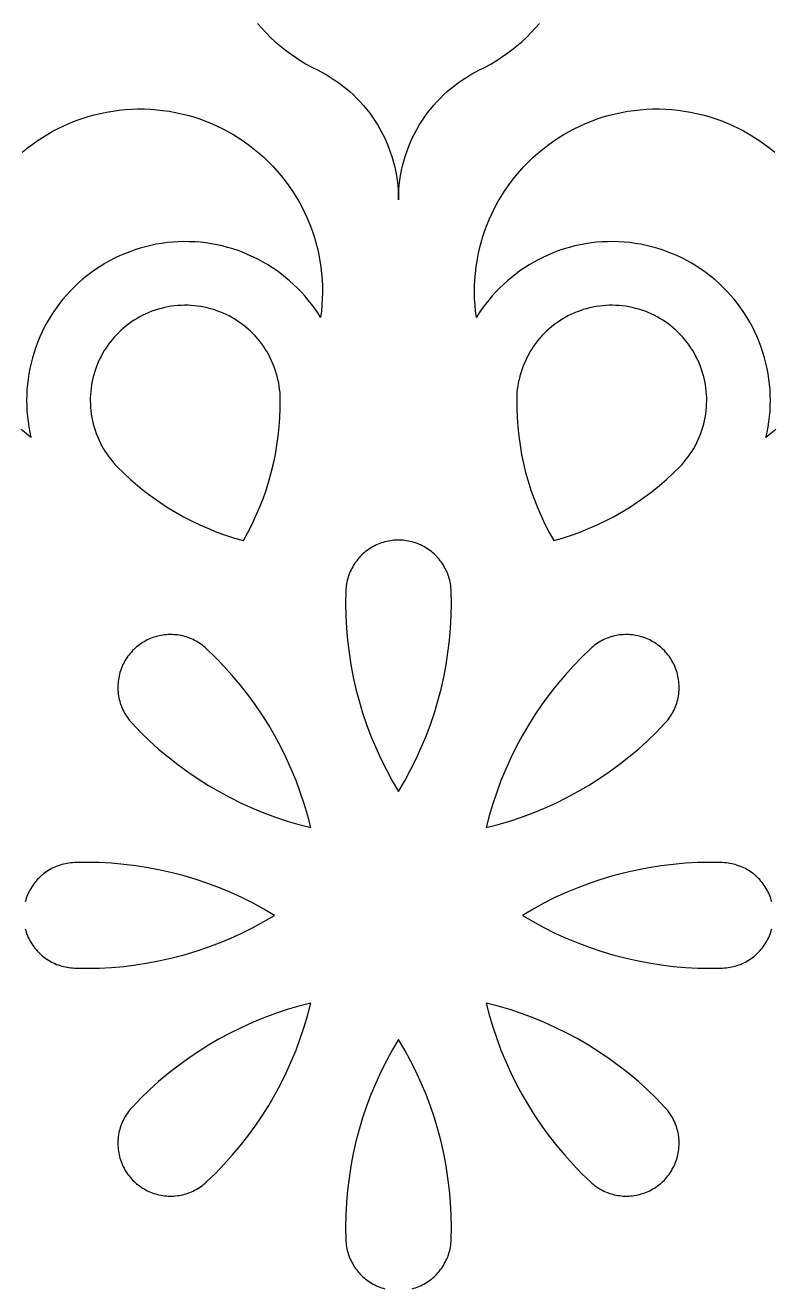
# Model space of a CAD drawing. Header units: millimetres. Extents: x -808 to 145, y 470 to 1424.
# Drawn here: x -413.2 to -249.9, y 865.2 to 1141.4 of the extents above; entities that cross this region are included whole.
import ezdxf

# ---------------------------------------------------------------- set-up
doc = ezdxf.new("R2010")
doc.units = ezdxf.units.MM
doc.layers.add('Layer 05', color=12, linetype='Continuous', true_color=0xde0000)

msp = doc.modelspace()

# ---------------------------------------------------------------- linework, layer by layer
at = {"layer": 'Layer 05'}
for points in [[(-362.38, 1141.81), (-361.46, 1140.76), (-360.51, 1139.75), (-359.52, 1138.77), (-358.5, 1137.82), (-357.44, 1136.92), (-356.36, 1136.04), (-355.24, 1135.21), (-354.1, 1134.41), (-352.93, 1133.66), (-351.74, 1132.94), (-350.52, 1132.27), (-349.28, 1131.64)], [(-313.81, 1131.64), (-312.57, 1132.27), (-311.35, 1132.94), (-310.16, 1133.66), (-308.99, 1134.41), (-307.85, 1135.21), (-306.73, 1136.04), (-305.65, 1136.92), (-304.6, 1137.82), (-303.57, 1138.77), (-302.58, 1139.75), (-301.63, 1140.76), (-300.71, 1141.81)], [(-349.28, 1131.64), (-348.33, 1131.15), (-347.39, 1130.64), (-346.47, 1130.09), (-345.58, 1129.51), (-344.7, 1128.9), (-343.84, 1128.27), (-343, 1127.6), (-342.19, 1126.9), (-341.4, 1126.18), (-340.64, 1125.43), (-339.9, 1124.66), (-339.19, 1123.86), (-338.51, 1123.04), (-337.85, 1122.2), (-337.23, 1121.33), (-336.63, 1120.45), (-336.06, 1119.54), (-335.53, 1118.62), (-335.03, 1117.67), (-334.55, 1116.71), (-334.11, 1115.74), (-333.71, 1114.75), (-333.34, 1113.75), (-333, 1112.74), (-332.7, 1111.71), (-332.43, 1110.68), (-332.19, 1109.63), (-332, 1108.58), (-331.83, 1107.53), (-331.71, 1106.47), (-331.62, 1105.4), (-331.56, 1104.34), (-331.55, 1103.27)], [(-331.55, 1103.27), (-331.53, 1104.34), (-331.47, 1105.4), (-331.38, 1106.47), (-331.26, 1107.53), (-331.09, 1108.58), (-330.9, 1109.63), (-330.66, 1110.68), (-330.4, 1111.71), (-330.09, 1112.74), (-329.75, 1113.75), (-329.38, 1114.75), (-328.98, 1115.74), (-328.54, 1116.71), (-328.07, 1117.67), (-327.56, 1118.62), (-327.03, 1119.54), (-326.46, 1120.45), (-325.86, 1121.33), (-325.24, 1122.2), (-324.58, 1123.04), (-323.9, 1123.86), (-323.19, 1124.66), (-322.45, 1125.43), (-321.69, 1126.18), (-320.9, 1126.9), (-320.09, 1127.6), (-319.25, 1128.27), (-318.39, 1128.9), (-317.52, 1129.51), (-316.62, 1130.09), (-315.7, 1130.64), (-314.77, 1131.15), (-313.81, 1131.64)], [(-403.31, 1120.08), (-402.03, 1120.58), (-400.73, 1121.05), (-399.41, 1121.46), (-398.09, 1121.83), (-396.75, 1122.15), (-395.4, 1122.43), (-394.04, 1122.66), (-392.68, 1122.85), (-391.31, 1122.98), (-389.93, 1123.07), (-388.55, 1123.11), (-387.18, 1123.11), (-385.8, 1123.05), (-384.43, 1122.95), (-383.06, 1122.8), (-381.7, 1122.61), (-380.34, 1122.36), (-378.99, 1122.07), (-377.66, 1121.74), (-376.33, 1121.36), (-375.02, 1120.93), (-373.73, 1120.46), (-372.45, 1119.94), (-371.2, 1119.38), (-369.96, 1118.78), (-368.74, 1118.13), (-367.55, 1117.44), (-366.38, 1116.71), (-365.24, 1115.94), (-364.12, 1115.14), (-363.03, 1114.29), (-361.97, 1113.41), (-360.95, 1112.49), (-359.95, 1111.54), (-358.99, 1110.55), (-358.07, 1109.53), (-357.18, 1108.48), (-356.32, 1107.4), (-355.51, 1106.29), (-354.73, 1105.15), (-354, 1103.99), (-353.3, 1102.8), (-352.65, 1101.59), (-352.03, 1100.35), (-351.46, 1099.1), (-350.94, 1097.83), (-350.46, 1096.54), (-350.02, 1095.23), (-349.63, 1093.91), (-349.28, 1092.58), (-348.98, 1091.23), (-348.73, 1089.88), (-348.52, 1088.52), (-348.37, 1087.15), (-348.25, 1085.77), (-348.19, 1084.4), (-348.17, 1083.02), (-348.21, 1081.64), (-348.28, 1080.27), (-348.41, 1078.9), (-348.58, 1077.53)], [(-314.51, 1077.53), (-314.68, 1078.9), (-314.81, 1080.27), (-314.89, 1081.64), (-314.92, 1083.02), (-314.9, 1084.4), (-314.84, 1085.77), (-314.73, 1087.15), (-314.57, 1088.52), (-314.36, 1089.88), (-314.11, 1091.23), (-313.81, 1092.58), (-313.46, 1093.91), (-313.07, 1095.23), (-312.64, 1096.54), (-312.15, 1097.83), (-311.63, 1099.1), (-311.06, 1100.35), (-310.45, 1101.59), (-309.79, 1102.8), (-309.1, 1103.99), (-308.36, 1105.15), (-307.58, 1106.29), (-306.77, 1107.4), (-305.91, 1108.48), (-305.02, 1109.53), (-304.1, 1110.55), (-303.14, 1111.54), (-302.14, 1112.49), (-301.12, 1113.41), (-300.06, 1114.29), (-298.97, 1115.14), (-297.86, 1115.94), (-296.71, 1116.71), (-295.54, 1117.44), (-294.35, 1118.13), (-293.13, 1118.78), (-291.9, 1119.38), (-290.64, 1119.94), (-289.36, 1120.46), (-288.07, 1120.93), (-286.76, 1121.36), (-285.43, 1121.74), (-284.1, 1122.07), (-282.75, 1122.36), (-281.4, 1122.61), (-280.03, 1122.8), (-278.66, 1122.95), (-277.29, 1123.05), (-275.91, 1123.11), (-274.54, 1123.11), (-273.16, 1123.07), (-271.79, 1122.98), (-270.41, 1122.85), (-269.05, 1122.66), (-267.69, 1122.43), (-266.34, 1122.15), (-265, 1121.83), (-263.68, 1121.46), (-262.36, 1121.05), (-261.07, 1120.58), (-259.78, 1120.08)], [(-413.84, 1113.65), (-412.78, 1114.52), (-411.68, 1115.35), (-410.56, 1116.15), (-409.41, 1116.91), (-408.24, 1117.63), (-407.04, 1118.3), (-405.81, 1118.94), (-404.57, 1119.53), (-403.31, 1120.08)], [(-259.78, 1120.08), (-258.52, 1119.53), (-257.28, 1118.94), (-256.06, 1118.3), (-254.86, 1117.63), (-253.68, 1116.91), (-252.53, 1116.15), (-251.41, 1115.35), (-250.31, 1114.52), (-249.25, 1113.65)], [(-359.08, 1088.38), (-360.1, 1089.03), (-361.14, 1089.64), (-362.2, 1090.22), (-363.29, 1090.75), (-364.39, 1091.25), (-365.5, 1091.71), (-366.64, 1092.14), (-367.78, 1092.52), (-368.94, 1092.86), (-370.11, 1093.16), (-371.3, 1093.42), (-372.48, 1093.64), (-373.68, 1093.82), (-374.88, 1093.96), (-376.09, 1094.05), (-377.3, 1094.1), (-378.5, 1094.11), (-379.71, 1094.08), (-380.92, 1094), (-382.12, 1093.89), (-383.32, 1093.73), (-384.51, 1093.53), (-385.7, 1093.29), (-386.87, 1093.01), (-388.04, 1092.68), (-389.19, 1092.32), (-390.33, 1091.91), (-391.46, 1091.47)], [(-271.63, 1091.47), (-272.76, 1091.91), (-273.9, 1092.32), (-275.05, 1092.68), (-276.22, 1093.01), (-277.39, 1093.29), (-278.58, 1093.53), (-279.77, 1093.73), (-280.97, 1093.89), (-282.17, 1094), (-283.38, 1094.08), (-284.59, 1094.11), (-285.8, 1094.1), (-287, 1094.05), (-288.21, 1093.96), (-289.41, 1093.82), (-290.61, 1093.64), (-291.8, 1093.42), (-292.98, 1093.16), (-294.15, 1092.86), (-295.31, 1092.52), (-296.45, 1092.14), (-297.59, 1091.71), (-298.7, 1091.25), (-299.81, 1090.75), (-300.89, 1090.22), (-301.95, 1089.64), (-302.99, 1089.03), (-304.02, 1088.38)], [(-391.46, 1091.47), (-392.57, 1090.99), (-393.66, 1090.47), (-394.73, 1089.91), (-395.78, 1089.32), (-396.81, 1088.68), (-397.82, 1088.02), (-398.81, 1087.32), (-399.77, 1086.58), (-400.7, 1085.81), (-401.6, 1085.01), (-402.48, 1084.18), (-403.33, 1083.32), (-404.15, 1082.43), (-404.93, 1081.51), (-405.69, 1080.56), (-406.41, 1079.59), (-407.09, 1078.6), (-407.74, 1077.58), (-408.36, 1076.54), (-408.94, 1075.47), (-409.48, 1074.39), (-409.98, 1073.29), (-410.44, 1072.18), (-410.87, 1071.04), (-411.26, 1069.9), (-411.6, 1068.74), (-411.9, 1067.57), (-412.17, 1066.39)], [(-250.92, 1066.39), (-251.19, 1067.57), (-251.49, 1068.74), (-251.84, 1069.9), (-252.22, 1071.04), (-252.65, 1072.18), (-253.11, 1073.29), (-253.61, 1074.39), (-254.15, 1075.47), (-254.73, 1076.54), (-255.35, 1077.58), (-256, 1078.6), (-256.68, 1079.59), (-257.4, 1080.56), (-258.16, 1081.51), (-258.94, 1082.43), (-259.76, 1083.32), (-260.61, 1084.18), (-261.49, 1085.01), (-262.39, 1085.81), (-263.33, 1086.58), (-264.29, 1087.32), (-265.27, 1088.02), (-266.28, 1088.68), (-267.31, 1089.32), (-268.36, 1089.91), (-269.43, 1090.47), (-270.53, 1090.99), (-271.63, 1091.47)], [(-348.58, 1077.53), (-349.21, 1078.52), (-349.87, 1079.48), (-350.57, 1080.43), (-351.29, 1081.35), (-352.05, 1082.24), (-352.83, 1083.11), (-353.64, 1083.95), (-354.49, 1084.76), (-355.35, 1085.55), (-356.25, 1086.3), (-357.17, 1087.03), (-358.11, 1087.72), (-359.08, 1088.38)], [(-304.02, 1088.38), (-304.98, 1087.72), (-305.92, 1087.03), (-306.84, 1086.3), (-307.74, 1085.55), (-308.61, 1084.76), (-309.45, 1083.95), (-310.26, 1083.11), (-311.05, 1082.24), (-311.8, 1081.35), (-312.53, 1080.43), (-313.22, 1079.48), (-313.88, 1078.52), (-314.51, 1077.53)], [(-357.4, 1059.67), (-357.42, 1060.39), (-357.46, 1061.11), (-357.54, 1061.83), (-357.63, 1062.55), (-357.75, 1063.26), (-357.9, 1063.97), (-358.07, 1064.68), (-358.27, 1065.37), (-358.49, 1066.06), (-358.73, 1066.75), (-359, 1067.42), (-359.29, 1068.08), (-359.6, 1068.74), (-359.94, 1069.38), (-360.3, 1070.01), (-360.68, 1070.62), (-361.08, 1071.23), (-361.5, 1071.81), (-361.94, 1072.39), (-362.4, 1072.95), (-362.88, 1073.49), (-363.38, 1074.01), (-363.9, 1074.52), (-364.44, 1075.01), (-364.99, 1075.48), (-365.56, 1075.93), (-366.14, 1076.36), (-366.74, 1076.76), (-367.35, 1077.15), (-367.97, 1077.52), (-368.61, 1077.86), (-369.26, 1078.19), (-369.92, 1078.49), (-370.59, 1078.76), (-371.27, 1079.01), (-371.95, 1079.24), (-372.65, 1079.45), (-373.35, 1079.63), (-374.06, 1079.78), (-374.77, 1079.92), (-375.48, 1080.02), (-376.2, 1080.1), (-376.93, 1080.16), (-377.65, 1080.19), (-378.37, 1080.2), (-379.1, 1080.18), (-379.82, 1080.13), (-380.54, 1080.06), (-381.26, 1079.97), (-381.97, 1079.85), (-382.68, 1079.7), (-383.39, 1079.53), (-384.08, 1079.34), (-384.78, 1079.12), (-385.46, 1078.88), (-386.13, 1078.62)], [(-276.96, 1078.62), (-277.63, 1078.88), (-278.32, 1079.12), (-279.01, 1079.34), (-279.7, 1079.53), (-280.41, 1079.7), (-281.12, 1079.85), (-281.83, 1079.97), (-282.55, 1080.06), (-283.27, 1080.13), (-283.99, 1080.18), (-284.72, 1080.2), (-285.44, 1080.19), (-286.17, 1080.16), (-286.89, 1080.1), (-287.61, 1080.02), (-288.32, 1079.92), (-289.04, 1079.78), (-289.74, 1079.63), (-290.44, 1079.45), (-291.14, 1079.24), (-291.83, 1079.01), (-292.5, 1078.76), (-293.17, 1078.49), (-293.83, 1078.19), (-294.48, 1077.86), (-295.12, 1077.52), (-295.74, 1077.15), (-296.36, 1076.76), (-296.95, 1076.36), (-297.54, 1075.93), (-298.1, 1075.48), (-298.65, 1075.01), (-299.19, 1074.52), (-299.71, 1074.01), (-300.21, 1073.49), (-300.69, 1072.95), (-301.15, 1072.39), (-301.59, 1071.81), (-302.01, 1071.23), (-302.42, 1070.62), (-302.8, 1070.01), (-303.15, 1069.38), (-303.49, 1068.74), (-303.8, 1068.08), (-304.09, 1067.42), (-304.36, 1066.75), (-304.6, 1066.06), (-304.82, 1065.37), (-305.02, 1064.68), (-305.19, 1063.97), (-305.34, 1063.26), (-305.46, 1062.55), (-305.56, 1061.83), (-305.63, 1061.11), (-305.67, 1060.39), (-305.7, 1059.67)], [(-386.13, 1078.62), (-386.8, 1078.33), (-387.45, 1078.01), (-388.09, 1077.68), (-388.72, 1077.32), (-389.34, 1076.95), (-389.94, 1076.55), (-390.53, 1076.13), (-391.11, 1075.69), (-391.67, 1075.23), (-392.21, 1074.75), (-392.74, 1074.25), (-393.24, 1073.73), (-393.73, 1073.2), (-394.2, 1072.65), (-394.66, 1072.08), (-395.09, 1071.5), (-395.5, 1070.9), (-395.89, 1070.29), (-396.26, 1069.67), (-396.6, 1069.03), (-396.93, 1068.39), (-397.23, 1067.73), (-397.51, 1067.06), (-397.76, 1066.38), (-397.99, 1065.69), (-398.2, 1065), (-398.38, 1064.3), (-398.54, 1063.59), (-398.67, 1062.88), (-398.78, 1062.16), (-398.86, 1061.44), (-398.92, 1060.72), (-398.95, 1060), (-398.96, 1059.28), (-398.94, 1058.55), (-398.9, 1057.83), (-398.83, 1057.11), (-398.74, 1056.39), (-398.62, 1055.67), (-398.48, 1054.96), (-398.31, 1054.26), (-398.12, 1053.56), (-397.91, 1052.87), (-397.67, 1052.19), (-397.4, 1051.51), (-397.11, 1050.85), (-396.8, 1050.19), (-396.47, 1049.55), (-396.12, 1048.92), (-395.74, 1048.3), (-395.34, 1047.69), (-394.92, 1047.1), (-394.49, 1046.53), (-394.03, 1045.97), (-393.55, 1045.42), (-393.05, 1044.9)], [(-270.04, 1044.9), (-269.54, 1045.42), (-269.06, 1045.97), (-268.61, 1046.53), (-268.17, 1047.1), (-267.75, 1047.69), (-267.35, 1048.3), (-266.97, 1048.92), (-266.62, 1049.55), (-266.29, 1050.19), (-265.98, 1050.85), (-265.69, 1051.51), (-265.43, 1052.19), (-265.19, 1052.87), (-264.97, 1053.56), (-264.78, 1054.26), (-264.61, 1054.96), (-264.47, 1055.67), (-264.35, 1056.39), (-264.26, 1057.11), (-264.19, 1057.83), (-264.15, 1058.55), (-264.13, 1059.28), (-264.14, 1060), (-264.17, 1060.72), (-264.23, 1061.44), (-264.31, 1062.16), (-264.42, 1062.88), (-264.55, 1063.59), (-264.71, 1064.3), (-264.89, 1065), (-265.1, 1065.69), (-265.33, 1066.38), (-265.59, 1067.06), (-265.86, 1067.73), (-266.17, 1068.39), (-266.49, 1069.03), (-266.84, 1069.67), (-267.2, 1070.29), (-267.59, 1070.9), (-268, 1071.5), (-268.44, 1072.08), (-268.89, 1072.65), (-269.36, 1073.2), (-269.85, 1073.73), (-270.36, 1074.25), (-270.88, 1074.75), (-271.42, 1075.23), (-271.98, 1075.69), (-272.56, 1076.13), (-273.15, 1076.55), (-273.75, 1076.95), (-274.37, 1077.32), (-275, 1077.68), (-275.64, 1078.01), (-276.3, 1078.33), (-276.96, 1078.62)], [(-412.17, 1066.39), (-412.38, 1065.24), (-412.56, 1064.08), (-412.7, 1062.92), (-412.8, 1061.75), (-412.86, 1060.59), (-412.88, 1059.42), (-412.86, 1058.25), (-412.8, 1057.08), (-412.7, 1055.91), (-412.56, 1054.75), (-412.39, 1053.59), (-412.17, 1052.44), (-411.92, 1051.3)], [(-251.18, 1051.3), (-250.92, 1052.44), (-250.71, 1053.59), (-250.53, 1054.75), (-250.39, 1055.91), (-250.29, 1057.08), (-250.23, 1058.25), (-250.21, 1059.42), (-250.23, 1060.59), (-250.29, 1061.75), (-250.39, 1062.92), (-250.53, 1064.08), (-250.71, 1065.24), (-250.92, 1066.39)], [(-365.48, 1028.76), (-364.5, 1030.53), (-363.58, 1032.33), (-362.72, 1034.15), (-361.92, 1036.01), (-361.18, 1037.89), (-360.51, 1039.8), (-359.9, 1041.72), (-359.36, 1043.67), (-358.88, 1045.63), (-358.46, 1047.61), (-358.12, 1049.6), (-357.84, 1051.6), (-357.63, 1053.61), (-357.48, 1055.63), (-357.4, 1057.65), (-357.4, 1059.67)], [(-305.7, 1059.67), (-305.69, 1057.65), (-305.61, 1055.63), (-305.46, 1053.61), (-305.25, 1051.6), (-304.97, 1049.6), (-304.63, 1047.61), (-304.22, 1045.63), (-303.74, 1043.67), (-303.19, 1041.72), (-302.58, 1039.8), (-301.91, 1037.89), (-301.17, 1036.01), (-300.37, 1034.15), (-299.51, 1032.33), (-298.59, 1030.53), (-297.61, 1028.76)], [(-411.92, 1051.3), (-413, 1052.14), (-414.06, 1053.02)], [(-249.03, 1053.02), (-250.09, 1052.14), (-251.18, 1051.3)], [(-393.05, 1044.9), (-391.62, 1043.47), (-390.13, 1042.1), (-388.61, 1040.78), (-387.04, 1039.51), (-385.42, 1038.29), (-383.77, 1037.13), (-382.08, 1036.02), (-380.35, 1034.97), (-378.59, 1033.98), (-376.8, 1033.05), (-374.98, 1032.18), (-373.13, 1031.37), (-371.25, 1030.62), (-369.35, 1029.94), (-367.42, 1029.32), (-365.48, 1028.76)], [(-297.61, 1028.76), (-295.67, 1029.32), (-293.74, 1029.94), (-291.84, 1030.62), (-289.97, 1031.37), (-288.11, 1032.18), (-286.29, 1033.05), (-284.5, 1033.98), (-282.74, 1034.97), (-281.01, 1036.02), (-279.32, 1037.13), (-277.67, 1038.29), (-276.06, 1039.51), (-274.48, 1040.78), (-272.96, 1042.1), (-271.47, 1043.47), (-270.04, 1044.9)], [(-320.02, 1017.73), (-320.04, 1018.13), (-320.08, 1018.52), (-320.13, 1018.92), (-320.19, 1019.31), (-320.26, 1019.7), (-320.35, 1020.09), (-320.45, 1020.47), (-320.57, 1020.86), (-320.7, 1021.23), (-320.84, 1021.6), (-320.99, 1021.97), (-321.16, 1022.33), (-321.34, 1022.69), (-321.53, 1023.04), (-321.73, 1023.38), (-321.94, 1023.72), (-322.17, 1024.04), (-322.41, 1024.36), (-322.66, 1024.68), (-322.91, 1024.98), (-323.18, 1025.27), (-323.46, 1025.56), (-323.75, 1025.83), (-324.05, 1026.09), (-324.36, 1026.35), (-324.67, 1026.59), (-325, 1026.82), (-325.33, 1027.04), (-325.67, 1027.25), (-326.01, 1027.45), (-326.36, 1027.63), (-326.72, 1027.81), (-327.09, 1027.97), (-327.46, 1028.11), (-327.83, 1028.25), (-328.21, 1028.37), (-328.59, 1028.48), (-328.98, 1028.57), (-329.37, 1028.66), (-329.76, 1028.72), (-330.16, 1028.78), (-330.55, 1028.82), (-330.95, 1028.85), (-331.35, 1028.86), (-331.74, 1028.86), (-332.14, 1028.85), (-332.54, 1028.82), (-332.94, 1028.78), (-333.33, 1028.72), (-333.72, 1028.66), (-334.11, 1028.57), (-334.5, 1028.48), (-334.88, 1028.37), (-335.26, 1028.25), (-335.63, 1028.11), (-336, 1027.97), (-336.37, 1027.81), (-336.73, 1027.63), (-337.08, 1027.45), (-337.43, 1027.25), (-337.76, 1027.04), (-338.1, 1026.82), (-338.42, 1026.59), (-338.74, 1026.35), (-339.04, 1026.09), (-339.34, 1025.83), (-339.63, 1025.56), (-339.91, 1025.27), (-340.18, 1024.98), (-340.44, 1024.68), (-340.68, 1024.36), (-340.92, 1024.04), (-341.15, 1023.72), (-341.36, 1023.38), (-341.56, 1023.04), (-341.76, 1022.69), (-341.93, 1022.33), (-342.1, 1021.97), (-342.25, 1021.6), (-342.4, 1021.23), (-342.52, 1020.86), (-342.64, 1020.47), (-342.74, 1020.09), (-342.83, 1019.7), (-342.9, 1019.31), (-342.96, 1018.92), (-343.01, 1018.52), (-343.05, 1018.13), (-343.07, 1017.73)], [(-343.07, 1017.73), (-343.11, 1015.03), (-343.07, 1012.33), (-342.93, 1009.63), (-342.69, 1006.94), (-342.37, 1004.26), (-341.95, 1001.59), (-341.45, 998.93), (-340.85, 996.3), (-340.16, 993.69), (-339.39, 991.1), (-338.52, 988.54), (-337.57, 986.01), (-336.53, 983.52), (-335.41, 981.06), (-334.2, 978.65), (-332.91, 976.27), (-331.55, 973.94)], [(-331.55, 973.94), (-330.18, 976.27), (-328.89, 978.65), (-327.68, 981.06), (-326.56, 983.52), (-325.52, 986.01), (-324.57, 988.54), (-323.7, 991.1), (-322.93, 993.69), (-322.24, 996.3), (-321.64, 998.93), (-321.14, 1001.59), (-320.72, 1004.26), (-320.4, 1006.94), (-320.17, 1009.63), (-320.03, 1012.33), (-319.98, 1015.03), (-320.02, 1017.73)], [(-373.53, 1005.11), (-373.82, 1005.38), (-374.13, 1005.63), (-374.44, 1005.88), (-374.76, 1006.11), (-375.09, 1006.34), (-375.43, 1006.55), (-375.77, 1006.75), (-376.13, 1006.94), (-376.48, 1007.11), (-376.85, 1007.28), (-377.21, 1007.43), (-377.59, 1007.57), (-377.97, 1007.69), (-378.35, 1007.8), (-378.73, 1007.9), (-379.12, 1007.99), (-379.51, 1008.06), (-379.91, 1008.12), (-380.3, 1008.16), (-380.7, 1008.19), (-381.1, 1008.21), (-381.5, 1008.21), (-381.89, 1008.2), (-382.29, 1008.18), (-382.69, 1008.14), (-383.08, 1008.09), (-383.47, 1008.03), (-383.86, 1007.95), (-384.25, 1007.86), (-384.64, 1007.75), (-385.02, 1007.63), (-385.39, 1007.5), (-385.76, 1007.36), (-386.13, 1007.2), (-386.49, 1007.03), (-386.84, 1006.85), (-387.19, 1006.65), (-387.53, 1006.45), (-387.86, 1006.23), (-388.19, 1006), (-388.51, 1005.76), (-388.82, 1005.51), (-389.12, 1005.25), (-389.41, 1004.98), (-389.69, 1004.7), (-389.96, 1004.4), (-390.22, 1004.1), (-390.47, 1003.8), (-390.71, 1003.48), (-390.94, 1003.15), (-391.16, 1002.82), (-391.37, 1002.48), (-391.56, 1002.13), (-391.74, 1001.78), (-391.91, 1001.42), (-392.07, 1001.05), (-392.21, 1000.68), (-392.34, 1000.3), (-392.46, 999.92), (-392.57, 999.54), (-392.66, 999.15), (-392.74, 998.76), (-392.8, 998.37), (-392.85, 997.97), (-392.89, 997.58), (-392.92, 997.18), (-392.93, 996.78), (-392.92, 996.38), (-392.91, 995.99), (-392.87, 995.59), (-392.83, 995.19), (-392.77, 994.8), (-392.7, 994.41), (-392.61, 994.02), (-392.52, 993.63), (-392.4, 993.25), (-392.28, 992.87), (-392.14, 992.5), (-391.99, 992.13), (-391.83, 991.77), (-391.65, 991.41), (-391.46, 991.06), (-391.26, 990.72), (-391.05, 990.38), (-390.83, 990.05), (-390.59, 989.73), (-390.35, 989.42), (-390.09, 989.11), (-389.82, 988.82)], [(-273.27, 988.82), (-273, 989.11), (-272.75, 989.42), (-272.5, 989.73), (-272.27, 990.05), (-272.04, 990.38), (-271.83, 990.72), (-271.63, 991.06), (-271.44, 991.41), (-271.27, 991.77), (-271.1, 992.13), (-270.95, 992.5), (-270.81, 992.87), (-270.69, 993.25), (-270.58, 993.63), (-270.48, 994.02), (-270.39, 994.41), (-270.32, 994.8), (-270.26, 995.19), (-270.22, 995.59), (-270.19, 995.99), (-270.17, 996.38), (-270.17, 996.78), (-270.18, 997.18), (-270.2, 997.58), (-270.24, 997.97), (-270.29, 998.37), (-270.35, 998.76), (-270.43, 999.15), (-270.52, 999.54), (-270.63, 999.92), (-270.75, 1000.3), (-270.88, 1000.68), (-271.02, 1001.05), (-271.18, 1001.42), (-271.35, 1001.78), (-271.53, 1002.13), (-271.73, 1002.48), (-271.93, 1002.82), (-272.15, 1003.15), (-272.38, 1003.48), (-272.62, 1003.8), (-272.87, 1004.1), (-273.13, 1004.4), (-273.4, 1004.7), (-273.68, 1004.98), (-273.97, 1005.25), (-274.27, 1005.51), (-274.58, 1005.76), (-274.9, 1006), (-275.23, 1006.23), (-275.56, 1006.45), (-275.9, 1006.65), (-276.25, 1006.85), (-276.6, 1007.03), (-276.96, 1007.2), (-277.33, 1007.36), (-277.7, 1007.5), (-278.08, 1007.63), (-278.46, 1007.75), (-278.84, 1007.86), (-279.23, 1007.95), (-279.62, 1008.03), (-280.01, 1008.09), (-280.4, 1008.14), (-280.8, 1008.18), (-281.2, 1008.2), (-281.6, 1008.21), (-281.99, 1008.21), (-282.39, 1008.19), (-282.79, 1008.16), (-283.18, 1008.12), (-283.58, 1008.06), (-283.97, 1007.99), (-284.36, 1007.9), (-284.74, 1007.8), (-285.13, 1007.69), (-285.5, 1007.57), (-285.88, 1007.43), (-286.25, 1007.28), (-286.61, 1007.11), (-286.97, 1006.94), (-287.32, 1006.75), (-287.66, 1006.55), (-288, 1006.34), (-288.33, 1006.11), (-288.65, 1005.88), (-288.96, 1005.63), (-289.27, 1005.38), (-289.56, 1005.11)], [(-350.72, 966), (-351.39, 968.62), (-352.16, 971.21), (-353.02, 973.77), (-353.96, 976.3), (-354.99, 978.8), (-356.11, 981.26), (-357.3, 983.68), (-358.58, 986.06), (-359.94, 988.39), (-361.38, 990.68), (-362.9, 992.91), (-364.5, 995.09), (-366.16, 997.22), (-367.9, 999.28), (-369.71, 1001.29), (-371.59, 1003.23), (-373.53, 1005.11)], [(-289.56, 1005.11), (-291.5, 1003.23), (-293.38, 1001.29), (-295.19, 999.28), (-296.93, 997.22), (-298.6, 995.09), (-300.19, 992.91), (-301.71, 990.68), (-303.15, 988.39), (-304.51, 986.06), (-305.79, 983.68), (-306.99, 981.26), (-308.1, 978.8), (-309.13, 976.3), (-310.07, 973.77), (-310.93, 971.21), (-311.7, 968.62), (-312.38, 966)], [(-389.82, 988.82), (-387.95, 986.87), (-386, 985), (-384, 983.19), (-381.93, 981.45), (-379.8, 979.78), (-377.62, 978.19), (-375.39, 976.67), (-373.1, 975.23), (-370.77, 973.87), (-368.39, 972.59), (-365.97, 971.39), (-363.51, 970.28), (-361.01, 969.25), (-358.48, 968.31), (-355.92, 967.45), (-353.33, 966.68), (-350.72, 966)], [(-312.38, 966), (-309.76, 966.68), (-307.17, 967.45), (-304.61, 968.31), (-302.08, 969.25), (-299.58, 970.28), (-297.12, 971.39), (-294.7, 972.59), (-292.32, 973.87), (-289.99, 975.23), (-287.7, 976.67), (-285.47, 978.19), (-283.29, 979.78), (-281.16, 981.45), (-279.09, 983.19), (-277.09, 985), (-275.15, 986.87), (-273.27, 988.82)], [(-402.44, 958.35), (-402.84, 958.33), (-403.24, 958.3), (-403.63, 958.25), (-404.02, 958.19), (-404.41, 958.12), (-404.8, 958.03), (-405.19, 957.93), (-405.57, 957.81), (-405.95, 957.68), (-406.32, 957.54), (-406.68, 957.39), (-407.05, 957.22), (-407.4, 957.04), (-407.75, 956.85), (-408.09, 956.65), (-408.43, 956.43), (-408.76, 956.21), (-409.08, 955.97), (-409.39, 955.72), (-409.69, 955.46), (-409.98, 955.19), (-410.27, 954.92), (-410.54, 954.63), (-410.81, 954.33), (-411.06, 954.02), (-411.3, 953.71), (-411.53, 953.38), (-411.76, 953.05), (-411.96, 952.71), (-412.16, 952.37), (-412.35, 952.01), (-412.52, 951.66), (-412.68, 951.29), (-412.83, 950.92), (-412.96, 950.55), (-413.08, 950.17), (-413.19, 949.79)], [(-358.66, 946.83), (-360.99, 948.2), (-363.36, 949.49), (-365.78, 950.7), (-368.23, 951.82), (-370.73, 952.86), (-373.25, 953.81), (-375.81, 954.67), (-378.4, 955.45), (-381.01, 956.14), (-383.65, 956.74), (-386.3, 957.24), (-388.97, 957.66), (-391.65, 957.98), (-394.34, 958.21), (-397.04, 958.35), (-399.74, 958.4), (-402.44, 958.35)], [(-260.65, 958.35), (-263.35, 958.4), (-266.05, 958.35), (-268.75, 958.21), (-271.44, 957.98), (-274.12, 957.66), (-276.79, 957.24), (-279.44, 956.74), (-282.08, 956.14), (-284.69, 955.45), (-287.28, 954.67), (-289.84, 953.81), (-292.36, 952.86), (-294.86, 951.82), (-297.32, 950.7), (-299.73, 949.49), (-302.11, 948.2), (-304.43, 946.83)], [(-249.9, 949.79), (-250.01, 950.17), (-250.13, 950.55), (-250.26, 950.92), (-250.41, 951.29), (-250.57, 951.66), (-250.75, 952.01), (-250.93, 952.37), (-251.13, 952.71), (-251.34, 953.05), (-251.56, 953.38), (-251.79, 953.71), (-252.03, 954.02), (-252.29, 954.33), (-252.55, 954.63), (-252.82, 954.92), (-253.11, 955.19), (-253.4, 955.46), (-253.7, 955.72), (-254.01, 955.97), (-254.33, 956.21), (-254.66, 956.43), (-255, 956.65), (-255.34, 956.85), (-255.69, 957.04), (-256.04, 957.22), (-256.41, 957.39), (-256.77, 957.54), (-257.15, 957.68), (-257.52, 957.81), (-257.9, 957.93), (-258.29, 958.03), (-258.68, 958.12), (-259.07, 958.19), (-259.46, 958.25), (-259.86, 958.3), (-260.25, 958.33), (-260.65, 958.35)], [(-402.44, 935.31), (-399.74, 935.27), (-397.04, 935.31), (-394.34, 935.45), (-391.65, 935.68), (-388.97, 936.01), (-386.3, 936.42), (-383.65, 936.93), (-381.01, 937.53), (-378.4, 938.22), (-375.81, 938.99), (-373.25, 939.86), (-370.73, 940.81), (-368.23, 941.85), (-365.78, 942.97), (-363.36, 944.18), (-360.99, 945.46), (-358.66, 946.83)], [(-304.43, 946.83), (-302.11, 945.46), (-299.73, 944.18), (-297.32, 942.97), (-294.86, 941.85), (-292.36, 940.81), (-289.84, 939.86), (-287.28, 938.99), (-284.69, 938.22), (-282.08, 937.53), (-279.44, 936.93), (-276.79, 936.42), (-274.12, 936.01), (-271.44, 935.68), (-268.75, 935.45), (-266.05, 935.31), (-263.35, 935.27), (-260.65, 935.31)], [(-413.19, 943.88), (-413.08, 943.5), (-412.96, 943.12), (-412.83, 942.74), (-412.68, 942.37), (-412.52, 942.01), (-412.35, 941.65), (-412.16, 941.3), (-411.96, 940.95), (-411.76, 940.61), (-411.53, 940.28), (-411.3, 939.96), (-411.06, 939.64), (-410.81, 939.34), (-410.54, 939.04), (-410.27, 938.75), (-409.98, 938.47), (-409.69, 938.2), (-409.39, 937.94), (-409.08, 937.7), (-408.76, 937.46), (-408.43, 937.23), (-408.09, 937.02), (-407.75, 936.81), (-407.4, 936.62), (-407.05, 936.44), (-406.68, 936.28), (-406.32, 936.12), (-405.95, 935.98), (-405.57, 935.86), (-405.19, 935.74), (-404.8, 935.64), (-404.41, 935.55), (-404.02, 935.48), (-403.63, 935.41), (-403.24, 935.37), (-402.84, 935.33), (-402.44, 935.31)], [(-260.65, 935.31), (-260.25, 935.33), (-259.86, 935.37), (-259.46, 935.41), (-259.07, 935.48), (-258.68, 935.55), (-258.29, 935.64), (-257.9, 935.74), (-257.52, 935.86), (-257.15, 935.98), (-256.77, 936.12), (-256.41, 936.28), (-256.04, 936.44), (-255.69, 936.62), (-255.34, 936.81), (-255, 937.02), (-254.66, 937.23), (-254.33, 937.46), (-254.01, 937.7), (-253.7, 937.94), (-253.4, 938.2), (-253.11, 938.47), (-252.82, 938.75), (-252.55, 939.04), (-252.29, 939.34), (-252.03, 939.64), (-251.79, 939.96), (-251.56, 940.28), (-251.34, 940.61), (-251.13, 940.95), (-250.93, 941.3), (-250.75, 941.65), (-250.57, 942.01), (-250.41, 942.37), (-250.26, 942.74), (-250.13, 943.12), (-250.01, 943.5), (-249.9, 943.88)], [(-350.72, 927.66), (-353.33, 926.98), (-355.92, 926.22), (-358.48, 925.36), (-361.01, 924.42), (-363.51, 923.39), (-365.97, 922.27), (-368.39, 921.08), (-370.77, 919.8), (-373.1, 918.43), (-375.39, 916.99), (-377.62, 915.48), (-379.8, 913.88), (-381.93, 912.22), (-384, 910.48), (-386, 908.67), (-387.95, 906.79), (-389.82, 904.85)], [(-373.53, 888.56), (-371.59, 890.43), (-369.71, 892.38), (-367.9, 894.38), (-366.16, 896.45), (-364.5, 898.57), (-362.9, 900.76), (-361.38, 902.99), (-359.94, 905.27), (-358.58, 907.61), (-357.3, 909.99), (-356.11, 912.41), (-354.99, 914.87), (-353.96, 917.37), (-353.02, 919.9), (-352.16, 922.46), (-351.39, 925.05), (-350.72, 927.66)], [(-312.38, 927.66), (-311.7, 925.05), (-310.93, 922.46), (-310.07, 919.9), (-309.13, 917.37), (-308.1, 914.87), (-306.99, 912.41), (-305.79, 909.99), (-304.51, 907.61), (-303.15, 905.27), (-301.71, 902.99), (-300.19, 900.76), (-298.6, 898.57), (-296.93, 896.45), (-295.19, 894.38), (-293.38, 892.38), (-291.5, 890.43), (-289.56, 888.56)], [(-273.27, 904.85), (-275.15, 906.79), (-277.09, 908.67), (-279.09, 910.48), (-281.16, 912.22), (-283.29, 913.88), (-285.47, 915.48), (-287.7, 916.99), (-289.99, 918.43), (-292.32, 919.8), (-294.7, 921.08), (-297.12, 922.27), (-299.58, 923.39), (-302.08, 924.42), (-304.61, 925.36), (-307.17, 926.22), (-309.76, 926.98), (-312.38, 927.66)], [(-331.55, 919.72), (-332.91, 917.39), (-334.2, 915.02), (-335.41, 912.6), (-336.53, 910.15), (-337.57, 907.65), (-338.52, 905.12), (-339.39, 902.57), (-340.16, 899.98), (-340.85, 897.37), (-341.45, 894.73), (-341.95, 892.08), (-342.37, 889.41), (-342.69, 886.73), (-342.93, 884.04), (-343.07, 881.34), (-343.11, 878.64), (-343.07, 875.94)], [(-320.02, 875.94), (-319.98, 878.64), (-320.03, 881.34), (-320.17, 884.04), (-320.4, 886.73), (-320.72, 889.41), (-321.14, 892.08), (-321.64, 894.73), (-322.24, 897.37), (-322.93, 899.98), (-323.7, 902.57), (-324.57, 905.12), (-325.52, 907.65), (-326.56, 910.15), (-327.68, 912.6), (-328.89, 915.02), (-330.18, 917.39), (-331.55, 919.72)], [(-389.82, 904.85), (-390.09, 904.55), (-390.35, 904.25), (-390.59, 903.94), (-390.83, 903.61), (-391.05, 903.28), (-391.26, 902.95), (-391.46, 902.6), (-391.65, 902.25), (-391.83, 901.9), (-391.99, 901.53), (-392.14, 901.16), (-392.28, 900.79), (-392.4, 900.41), (-392.52, 900.03), (-392.61, 899.65), (-392.7, 899.26), (-392.77, 898.87), (-392.83, 898.47), (-392.87, 898.08), (-392.91, 897.68), (-392.92, 897.28), (-392.93, 896.88), (-392.92, 896.49), (-392.89, 896.09), (-392.85, 895.69), (-392.8, 895.3), (-392.74, 894.9), (-392.66, 894.51), (-392.57, 894.13), (-392.46, 893.74), (-392.34, 893.36), (-392.21, 892.99), (-392.07, 892.62), (-391.91, 892.25), (-391.74, 891.89), (-391.56, 891.54), (-391.37, 891.19), (-391.16, 890.85), (-390.94, 890.51), (-390.71, 890.19), (-390.47, 889.87), (-390.22, 889.56), (-389.96, 889.26), (-389.69, 888.97), (-389.41, 888.69), (-389.12, 888.42), (-388.82, 888.16), (-388.51, 887.91), (-388.19, 887.67), (-387.86, 887.44), (-387.53, 887.22), (-387.19, 887.01), (-386.84, 886.82), (-386.49, 886.64), (-386.13, 886.47), (-385.76, 886.31), (-385.39, 886.17), (-385.02, 886.03), (-384.64, 885.92), (-384.25, 885.81), (-383.86, 885.72), (-383.47, 885.64), (-383.08, 885.58), (-382.69, 885.52), (-382.29, 885.49), (-381.89, 885.46), (-381.5, 885.45), (-381.1, 885.46), (-380.7, 885.47), (-380.3, 885.5), (-379.91, 885.55), (-379.51, 885.61), (-379.12, 885.68), (-378.73, 885.76), (-378.35, 885.86), (-377.97, 885.98), (-377.59, 886.1), (-377.21, 886.24), (-376.85, 886.39), (-376.48, 886.55), (-376.13, 886.73), (-375.77, 886.92), (-375.43, 887.12), (-375.09, 887.33), (-374.76, 887.55), (-374.44, 887.79), (-374.13, 888.03), (-373.82, 888.29), (-373.53, 888.56)], [(-289.56, 888.56), (-289.27, 888.29), (-288.96, 888.03), (-288.65, 887.79), (-288.33, 887.55), (-288, 887.33), (-287.66, 887.12), (-287.32, 886.92), (-286.97, 886.73), (-286.61, 886.55), (-286.25, 886.39), (-285.88, 886.24), (-285.5, 886.1), (-285.13, 885.98), (-284.74, 885.86), (-284.36, 885.76), (-283.97, 885.68), (-283.58, 885.61), (-283.18, 885.55), (-282.79, 885.5), (-282.39, 885.47), (-281.99, 885.46), (-281.6, 885.45), (-281.2, 885.46), (-280.8, 885.49), (-280.4, 885.52), (-280.01, 885.58), (-279.62, 885.64), (-279.23, 885.72), (-278.84, 885.81), (-278.46, 885.92), (-278.08, 886.03), (-277.7, 886.17), (-277.33, 886.31), (-276.96, 886.47), (-276.6, 886.64), (-276.25, 886.82), (-275.9, 887.01), (-275.56, 887.22), (-275.23, 887.44), (-274.9, 887.67), (-274.58, 887.91), (-274.27, 888.16), (-273.97, 888.42), (-273.68, 888.69), (-273.4, 888.97), (-273.13, 889.26), (-272.87, 889.56), (-272.62, 889.87), (-272.38, 890.19), (-272.15, 890.51), (-271.93, 890.85), (-271.73, 891.19), (-271.53, 891.54), (-271.35, 891.89), (-271.18, 892.25), (-271.02, 892.62), (-270.88, 892.99), (-270.75, 893.36), (-270.63, 893.74), (-270.52, 894.13), (-270.43, 894.51), (-270.35, 894.9), (-270.29, 895.3), (-270.24, 895.69), (-270.2, 896.09), (-270.18, 896.49), (-270.17, 896.88), (-270.17, 897.28), (-270.19, 897.68), (-270.22, 898.08), (-270.26, 898.47), (-270.32, 898.87), (-270.39, 899.26), (-270.48, 899.65), (-270.58, 900.03), (-270.69, 900.41), (-270.81, 900.79), (-270.95, 901.16), (-271.1, 901.53), (-271.27, 901.9), (-271.44, 902.25), (-271.63, 902.6), (-271.83, 902.95), (-272.04, 903.28), (-272.27, 903.61), (-272.5, 903.94), (-272.75, 904.25), (-273, 904.55), (-273.27, 904.85)], [(-343.07, 875.94), (-343.05, 875.54), (-343.01, 875.14), (-342.96, 874.75), (-342.9, 874.36), (-342.83, 873.96), (-342.74, 873.58), (-342.64, 873.19), (-342.52, 872.81), (-342.4, 872.43), (-342.25, 872.06), (-342.1, 871.69), (-341.93, 871.33), (-341.76, 870.98), (-341.56, 870.63), (-341.36, 870.28), (-341.15, 869.95), (-340.92, 869.62), (-340.68, 869.3), (-340.44, 868.99), (-340.18, 868.69), (-339.91, 868.39), (-339.63, 868.11), (-339.34, 867.84), (-339.04, 867.57), (-338.74, 867.32), (-338.42, 867.08), (-338.1, 866.84), (-337.76, 866.62), (-337.43, 866.41), (-337.08, 866.22), (-336.73, 866.03), (-336.37, 865.86), (-336, 865.7), (-335.63, 865.55), (-335.26, 865.42), (-334.88, 865.3), (-334.5, 865.19)], [(-328.59, 865.19), (-328.21, 865.3), (-327.83, 865.42), (-327.46, 865.55), (-327.09, 865.7), (-326.72, 865.86), (-326.36, 866.03), (-326.01, 866.22), (-325.67, 866.41), (-325.33, 866.62), (-325, 866.84), (-324.67, 867.08), (-324.36, 867.32), (-324.05, 867.57), (-323.75, 867.84), (-323.46, 868.11), (-323.18, 868.39), (-322.91, 868.69), (-322.66, 868.99), (-322.41, 869.3), (-322.17, 869.62), (-321.94, 869.95), (-321.73, 870.28), (-321.53, 870.63), (-321.34, 870.98), (-321.16, 871.33), (-320.99, 871.69), (-320.84, 872.06), (-320.7, 872.43), (-320.57, 872.81), (-320.45, 873.19), (-320.35, 873.58), (-320.26, 873.96), (-320.19, 874.36), (-320.13, 874.75), (-320.08, 875.14), (-320.04, 875.54), (-320.02, 875.94)]]:
    msp.add_lwpolyline(points, dxfattribs=at)

doc.saveas('drawing.dxf')
